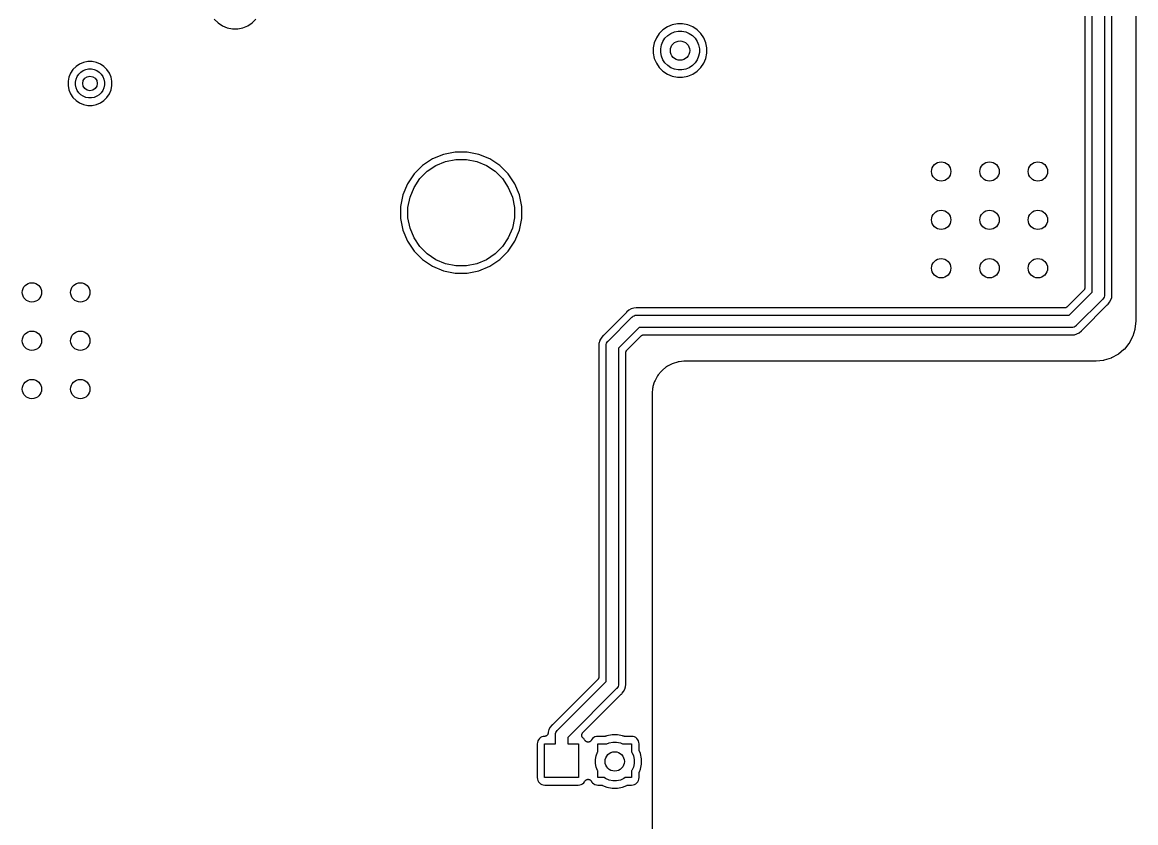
# Model space of a CAD drawing. Extents: x 0.48 to 2.43, y -7.79 to -4.85.
# Drawn here: x 1.528 to 2.434, y -6.707 to -6.056 of the extents above; entities that cross this region are included whole.
import ezdxf

# ---------------------------------------------------------------- set-up
doc = ezdxf.new("R2010")
doc.units = 0
doc.header["$MEASUREMENT"] = 0
doc.layers.add('BLACK', color=7, linetype='CONTINUOUS')

msp = doc.modelspace()

# ---------------------------------------------------------------- linework, layer by layer
at = {"layer": 'BLACK', "linetype": 'CONTINUOUS'}
for p, q in [((2.43396, -5.47261), (2.43396, -6.21998)), ((2.39854, -6.27549), (2.39854, -5.87657)), ((2.40854, -5.87657), (2.40854, -6.27731)), ((2.39254, -5.8856), (2.39254, -6.27176)), ((2.41454, -6.27687), (2.41454, -5.8856)), ((1.68389, -6.05323), (1.68692, -6.05626)), ((1.71465, -6.05626), (1.71768, -6.05323)), ((1.68692, -6.05626), (1.69049, -6.05864)), ((1.69049, -6.05864), (1.69444, -6.06028)), ((1.69444, -6.06028), (1.69865, -6.06112)), ((1.69865, -6.06112), (1.70293, -6.06112)), ((1.70293, -6.06112), (1.70713, -6.06028)), ((1.70713, -6.06028), (1.71109, -6.05864)), ((1.71109, -6.05864), (1.71465, -6.05626)), ((2.04913, -6.06185), (2.0461, -6.06488)), ((2.05269, -6.05947), (2.04913, -6.06185)), ((2.05665, -6.05783), (2.05269, -6.05947)), ((2.05553, -6.06478), (2.0584, -6.0636)), ((2.06085, -6.05699), (2.05665, -6.05783)), ((2.0584, -6.0636), (2.06144, -6.06299)), ((2.06513, -6.05699), (2.06085, -6.05699)), ((2.06144, -6.06299), (2.06454, -6.06299)), ((2.06454, -6.06299), (2.06759, -6.0636)), ((2.06934, -6.05783), (2.06513, -6.05699)), ((2.06759, -6.0636), (2.07045, -6.06478)), ((2.07329, -6.05947), (2.06934, -6.05783)), ((2.07686, -6.06185), (2.07329, -6.05947)), ((2.07988, -6.06488), (2.07686, -6.06185)), ((2.04208, -6.0724), (2.04124, -6.0766)), ((2.04372, -6.06844), (2.04208, -6.0724)), ((2.0461, -6.06488), (2.04372, -6.06844)), ((2.04785, -6.07415), (2.04904, -6.07128)), ((2.04904, -6.07128), (2.05076, -6.0687)), ((2.05076, -6.0687), (2.05295, -6.06651)), ((2.05295, -6.06651), (2.05553, -6.06478)), ((2.07045, -6.06478), (2.07303, -6.06651)), ((2.07303, -6.06651), (2.07522, -6.0687)), ((2.07522, -6.0687), (2.07695, -6.07128)), ((2.07695, -6.07128), (2.07813, -6.07415)), ((2.08227, -6.06844), (2.07988, -6.06488)), ((2.0839, -6.0724), (2.08227, -6.06844)), ((2.08474, -6.0766), (2.0839, -6.0724)), ((2.04124, -6.0766), (2.04124, -6.08088)), ((2.04124, -6.08088), (2.04208, -6.08508)), ((2.04724, -6.07719), (2.04785, -6.07415)), ((2.04724, -6.08029), (2.04724, -6.07719)), ((2.04785, -6.08333), (2.04724, -6.08029)), ((2.07813, -6.07415), (2.07874, -6.07719)), ((2.07874, -6.08029), (2.07813, -6.08333)), ((2.07874, -6.07719), (2.07874, -6.08029)), ((2.0839, -6.08508), (2.08474, -6.08088)), ((2.08474, -6.08088), (2.08474, -6.0766)), ((1.57424, -6.08973), (1.57132, -6.09168)), ((1.57748, -6.08839), (1.57424, -6.08973)), ((1.58092, -6.0877), (1.57748, -6.08839)), ((1.58443, -6.0877), (1.58092, -6.0877)), ((1.58787, -6.08839), (1.58443, -6.0877)), ((1.59111, -6.08973), (1.58787, -6.08839)), ((1.59403, -6.09168), (1.59111, -6.08973)), ((2.04208, -6.08508), (2.04372, -6.08904)), ((2.04372, -6.08904), (2.0461, -6.0926)), ((2.04904, -6.0862), (2.04785, -6.08333)), ((2.05076, -6.08878), (2.04904, -6.0862)), ((2.05295, -6.09097), (2.05076, -6.08878)), ((2.05553, -6.0927), (2.05295, -6.09097)), ((2.07303, -6.09097), (2.07045, -6.0927)), ((2.07522, -6.08878), (2.07303, -6.09097)), ((2.07695, -6.0862), (2.07522, -6.08878)), ((2.07813, -6.08333), (2.07695, -6.0862)), ((2.07988, -6.0926), (2.08227, -6.08904)), ((2.08227, -6.08904), (2.0839, -6.08508)), ((1.56689, -6.09708), (1.56555, -6.10032)), ((1.56884, -6.09416), (1.56689, -6.09708)), ((1.57132, -6.09168), (1.56884, -6.09416)), ((1.57132, -6.10207), (1.57221, -6.09992)), ((1.57221, -6.09992), (1.5735, -6.09798)), ((1.5735, -6.09798), (1.57515, -6.09634)), ((1.57515, -6.09634), (1.57708, -6.09504)), ((1.57708, -6.09504), (1.57923, -6.09415)), ((1.57923, -6.09415), (1.58151, -6.0937)), ((1.58151, -6.0937), (1.58384, -6.0937)), ((1.58384, -6.0937), (1.58612, -6.09415)), ((1.58612, -6.09415), (1.58827, -6.09504)), ((1.58827, -6.09504), (1.59021, -6.09634)), ((1.59021, -6.09634), (1.59185, -6.09798)), ((1.59185, -6.09798), (1.59314, -6.09992)), ((1.59314, -6.09992), (1.59403, -6.10207)), ((1.59651, -6.09416), (1.59403, -6.09168)), ((1.59846, -6.09708), (1.59651, -6.09416)), ((1.5998, -6.10032), (1.59846, -6.09708)), ((2.0461, -6.0926), (2.04913, -6.09563)), ((2.04913, -6.09563), (2.05269, -6.09801)), ((2.05269, -6.09801), (2.05665, -6.09965)), ((2.0584, -6.09388), (2.05553, -6.0927)), ((2.05665, -6.09965), (2.06085, -6.10049)), ((2.06144, -6.09449), (2.0584, -6.09388)), ((2.06454, -6.09449), (2.06144, -6.09449)), ((2.06759, -6.09388), (2.06454, -6.09449)), ((2.06513, -6.10049), (2.06934, -6.09965)), ((2.07045, -6.0927), (2.06759, -6.09388)), ((2.06934, -6.09965), (2.07329, -6.09801)), ((2.07329, -6.09801), (2.07686, -6.09563)), ((2.07686, -6.09563), (2.07988, -6.0926)), ((1.56555, -6.10032), (1.56487, -6.10376)), ((1.56487, -6.10376), (1.56487, -6.10727)), ((1.56487, -6.10727), (1.56555, -6.11071)), ((1.57087, -6.10435), (1.57132, -6.10207)), ((1.57087, -6.10668), (1.57087, -6.10435)), ((1.57132, -6.10896), (1.57087, -6.10668)), ((1.57221, -6.11111), (1.57132, -6.10896)), ((1.59403, -6.10896), (1.59314, -6.11111)), ((1.59403, -6.10207), (1.59449, -6.10435)), ((1.59449, -6.10668), (1.59403, -6.10896)), ((1.59449, -6.10435), (1.59449, -6.10668)), ((1.60049, -6.10376), (1.5998, -6.10032)), ((1.5998, -6.11071), (1.60049, -6.10727)), ((1.60049, -6.10727), (1.60049, -6.10376)), ((2.06085, -6.10049), (2.06513, -6.10049)), ((1.56555, -6.11071), (1.56689, -6.11395)), ((1.56689, -6.11395), (1.56884, -6.11687)), ((1.56884, -6.11687), (1.57132, -6.11935)), ((1.5735, -6.11304), (1.57221, -6.11111)), ((1.57515, -6.11469), (1.5735, -6.11304)), ((1.57708, -6.11598), (1.57515, -6.11469)), ((1.57923, -6.11687), (1.57708, -6.11598)), ((1.58151, -6.11732), (1.57923, -6.11687)), ((1.58384, -6.11732), (1.58151, -6.11732)), ((1.58612, -6.11687), (1.58384, -6.11732)), ((1.58827, -6.11598), (1.58612, -6.11687)), ((1.59021, -6.11469), (1.58827, -6.11598)), ((1.59185, -6.11304), (1.59021, -6.11469)), ((1.59314, -6.11111), (1.59185, -6.11304)), ((1.59403, -6.11935), (1.59651, -6.11687)), ((1.59651, -6.11687), (1.59846, -6.11395)), ((1.59846, -6.11395), (1.5998, -6.11071)), ((1.57132, -6.11935), (1.57424, -6.1213)), ((1.57424, -6.1213), (1.57748, -6.12264)), ((1.57748, -6.12264), (1.58092, -6.12332)), ((1.58092, -6.12332), (1.58443, -6.12332)), ((1.58443, -6.12332), (1.58787, -6.12264)), ((1.58787, -6.12264), (1.59111, -6.1213)), ((1.59111, -6.1213), (1.59403, -6.11935)), ((1.87046, -6.16322), (1.86149, -6.16693)), ((1.87999, -6.16132), (1.87046, -6.16322)), ((1.8897, -6.16132), (1.87999, -6.16132)), ((1.89922, -6.16322), (1.8897, -6.16132)), ((1.9082, -6.16693), (1.89922, -6.16322)), ((1.85341, -6.17233), (1.84654, -6.1792)), ((1.86149, -6.16693), (1.85341, -6.17233)), ((1.85724, -6.17699), (1.86433, -6.17225)), ((1.86433, -6.17225), (1.87221, -6.16899)), ((1.87221, -6.16899), (1.88058, -6.16732)), ((1.88058, -6.16732), (1.88911, -6.16732)), ((1.88911, -6.16732), (1.89747, -6.16899)), ((1.89747, -6.16899), (1.90536, -6.17225)), ((1.90536, -6.17225), (1.91245, -6.17699)), ((1.91627, -6.17233), (1.9082, -6.16693)), ((1.92314, -6.1792), (1.91627, -6.17233)), ((1.84654, -6.1792), (1.84115, -6.18727)), ((1.8512, -6.18302), (1.85724, -6.17699)), ((1.91245, -6.17699), (1.91848, -6.18302)), ((1.92854, -6.18727), (1.92314, -6.1792)), ((1.84115, -6.18727), (1.83743, -6.19625)), ((1.8432, -6.198), (1.84646, -6.19012)), ((1.84646, -6.19012), (1.8512, -6.18302)), ((1.91848, -6.18302), (1.92322, -6.19012)), ((1.92322, -6.19012), (1.92649, -6.198)), ((1.93225, -6.19625), (1.92854, -6.18727)), ((1.83743, -6.19625), (1.83554, -6.20577)), ((1.84154, -6.20636), (1.8432, -6.198)), ((1.92649, -6.198), (1.92815, -6.20636)), ((1.93415, -6.20577), (1.93225, -6.19625)), ((1.83554, -6.20577), (1.83554, -6.21549)), ((1.84154, -6.2149), (1.84154, -6.20636)), ((1.92815, -6.20636), (1.92815, -6.2149)), ((1.93415, -6.21549), (1.93415, -6.20577)), ((1.83554, -6.21549), (1.83743, -6.22501)), ((1.8432, -6.22326), (1.84154, -6.2149)), ((1.92815, -6.2149), (1.92649, -6.22326)), ((1.93225, -6.22501), (1.93415, -6.21549)), ((1.83743, -6.22501), (1.84115, -6.23399)), ((1.84646, -6.23114), (1.8432, -6.22326)), ((1.92649, -6.22326), (1.92322, -6.23114)), ((1.92854, -6.23399), (1.93225, -6.22501)), ((2.43396, -6.21998), (2.43396, -6.29872)), ((1.84115, -6.23399), (1.84654, -6.24206)), ((1.8512, -6.23824), (1.84646, -6.23114)), ((1.92322, -6.23114), (1.91848, -6.23824)), ((1.92314, -6.24206), (1.92854, -6.23399)), ((1.84654, -6.24206), (1.85341, -6.24893)), ((1.85724, -6.24427), (1.8512, -6.23824)), ((1.86433, -6.24901), (1.85724, -6.24427)), ((1.91245, -6.24427), (1.90536, -6.24901)), ((1.91848, -6.23824), (1.91245, -6.24427)), ((1.91627, -6.24893), (1.92314, -6.24206)), ((1.85341, -6.24893), (1.86149, -6.25433)), ((1.87221, -6.25227), (1.86433, -6.24901)), ((1.88058, -6.25394), (1.87221, -6.25227)), ((1.88911, -6.25394), (1.88058, -6.25394)), ((1.89747, -6.25227), (1.88911, -6.25394)), ((1.90536, -6.24901), (1.89747, -6.25227)), ((1.9082, -6.25433), (1.91627, -6.24893)), ((1.86149, -6.25433), (1.87046, -6.25804)), ((1.87046, -6.25804), (1.87999, -6.25994)), ((1.87999, -6.25994), (1.8897, -6.25994)), ((1.8897, -6.25994), (1.89922, -6.25804)), ((1.89922, -6.25804), (1.9082, -6.25433)), ((2.39251, -6.27208), (2.39248, -6.27235)), ((2.39254, -6.2718), (2.39251, -6.27208)), ((2.39254, -6.27176), (2.39254, -6.27177)), ((2.39254, -6.27177), (2.39254, -6.27177)), ((2.39254, -6.27177), (2.39254, -6.27177)), ((2.39254, -6.27177), (2.39254, -6.2718)), ((2.39166, -6.27388), (2.37821, -6.28733)), ((2.37982, -6.29421), (2.39854, -6.27549)), ((2.40691, -6.28127), (2.3856, -6.30257)), ((2.39184, -6.27367), (2.39166, -6.27388)), ((2.39202, -6.27345), (2.39184, -6.27367)), ((2.39203, -6.27344), (2.39202, -6.27345)), ((2.39204, -6.27343), (2.39203, -6.27344)), ((2.39217, -6.27318), (2.39204, -6.27343)), ((2.3923, -6.27294), (2.39217, -6.27318)), ((2.39231, -6.27293), (2.3923, -6.27294)), ((2.39239, -6.27265), (2.39231, -6.27291)), ((2.39231, -6.27291), (2.39231, -6.27293)), ((2.39248, -6.27238), (2.39239, -6.27265)), ((2.39248, -6.27235), (2.39248, -6.27237)), ((2.39248, -6.27237), (2.39248, -6.27238)), ((2.4071, -6.28111), (2.40691, -6.28127)), ((2.40772, -6.28035), (2.4071, -6.28111)), ((2.40819, -6.27948), (2.40772, -6.28035)), ((2.40847, -6.27854), (2.40819, -6.27948)), ((2.40854, -6.2778), (2.40847, -6.27854)), ((2.40854, -6.27731), (2.40857, -6.27756)), ((2.40857, -6.27756), (2.40854, -6.2778)), ((2.40854, -6.2778), (2.40854, -6.2778)), ((2.41376, -6.28179), (2.41438, -6.27972)), ((2.41438, -6.27972), (2.41456, -6.27795)), ((2.41456, -6.277), (2.41454, -6.27687)), ((2.41455, -6.27712), (2.41456, -6.277)), ((2.41456, -6.27717), (2.41455, -6.27712)), ((2.4146, -6.27756), (2.41456, -6.27717)), ((2.41456, -6.27795), (2.4146, -6.27756)), ((2.41456, -6.27795), (2.41456, -6.27795)), ((2.02142, -6.29002), (2.01974, -6.2914)), ((2.02333, -6.289), (2.02142, -6.29002)), ((2.0254, -6.28837), (2.02333, -6.289)), ((2.02716, -6.2882), (2.0254, -6.28837)), ((2.02717, -6.2882), (2.02716, -6.2882)), ((2.02756, -6.28816), (2.02717, -6.2882)), ((2.02795, -6.2882), (2.02756, -6.28816)), ((2.02808, -6.2882), (2.02795, -6.2882)), ((2.0282, -6.28821), (2.02808, -6.2882)), ((2.02825, -6.28821), (2.0282, -6.28821)), ((2.37609, -6.28821), (2.02825, -6.28821)), ((2.37637, -6.28819), (2.37609, -6.28821)), ((2.37664, -6.28816), (2.37637, -6.28819)), ((2.37666, -6.28816), (2.37664, -6.28816)), ((2.37667, -6.28816), (2.37666, -6.28816)), ((2.37694, -6.28808), (2.37667, -6.28816)), ((2.3772, -6.288), (2.37694, -6.28808)), ((2.37722, -6.28799), (2.3772, -6.288)), ((2.37723, -6.28799), (2.37722, -6.28799)), ((2.37748, -6.28786), (2.37723, -6.28799)), ((2.37772, -6.28773), (2.37748, -6.28786)), ((2.37774, -6.28772), (2.37772, -6.28773)), ((2.37775, -6.28771), (2.37774, -6.28772)), ((2.37796, -6.28754), (2.37775, -6.28771)), ((2.37818, -6.28736), (2.37796, -6.28754)), ((2.3782, -6.28734), (2.37818, -6.28736)), ((2.37821, -6.28733), (2.3782, -6.28734)), ((2.3782, -6.28734), (2.3782, -6.28734)), ((2.3782, -6.28734), (2.3782, -6.28734)), ((2.39015, -6.3065), (2.41084, -6.28582)), ((2.41084, -6.28582), (2.41087, -6.28579)), ((2.41087, -6.28579), (2.41096, -6.28571)), ((2.41096, -6.28571), (2.41105, -6.28563)), ((2.41105, -6.28563), (2.41136, -6.28537)), ((2.41136, -6.28537), (2.41161, -6.28507)), ((2.41161, -6.28507), (2.41273, -6.2837)), ((2.41161, -6.28507), (2.41161, -6.28507)), ((2.41273, -6.2837), (2.41376, -6.28179)), ((2.01929, -6.29192), (2.00058, -6.31063)), ((2.00451, -6.31519), (2.02385, -6.29585)), ((2.01938, -6.29182), (2.01929, -6.29192)), ((2.01947, -6.29173), (2.01938, -6.29182)), ((2.01949, -6.2917), (2.01947, -6.29173)), ((2.01974, -6.2914), (2.01949, -6.2917)), ((2.02385, -6.29585), (2.02401, -6.29566)), ((2.02401, -6.29566), (2.02477, -6.29504)), ((2.02477, -6.29504), (2.02564, -6.29457)), ((2.02564, -6.29457), (2.02658, -6.29428)), ((2.02658, -6.29428), (2.02731, -6.29421)), ((2.02731, -6.29421), (2.02756, -6.29419)), ((2.02756, -6.29419), (2.0278, -6.29421)), ((2.0278, -6.29421), (2.37982, -6.29421)), ((2.43395, -6.29902), (2.43334, -6.3052)), ((2.43396, -6.29877), (2.43395, -6.29889)), ((2.43395, -6.29889), (2.43395, -6.29902)), ((2.43396, -6.29872), (2.43396, -6.29877)), ((2.02963, -6.30421), (2.01287, -6.32097)), ((2.38164, -6.30421), (2.02963, -6.30421)), ((2.38189, -6.30424), (2.38164, -6.30421)), ((2.38214, -6.30421), (2.38189, -6.30424)), ((2.38287, -6.30414), (2.38214, -6.30421)), ((2.38381, -6.30385), (2.38287, -6.30414)), ((2.38468, -6.30339), (2.38381, -6.30385)), ((2.38544, -6.30277), (2.38468, -6.30339)), ((2.3856, -6.30257), (2.38544, -6.30277)), ((2.38612, -6.30942), (2.38803, -6.3084)), ((2.38803, -6.3084), (2.38971, -6.30703)), ((2.38971, -6.30703), (2.38996, -6.30672)), ((2.38996, -6.30672), (2.38998, -6.30669)), ((2.38998, -6.30669), (2.39007, -6.3066)), ((2.39007, -6.3066), (2.39015, -6.3065)), ((2.43323, -6.30578), (2.43157, -6.31126)), ((2.43328, -6.30551), (2.43323, -6.30578)), ((2.43334, -6.30525), (2.43328, -6.30551)), ((2.43334, -6.3052), (2.43334, -6.3052)), ((2.43334, -6.3052), (2.43334, -6.3052)), ((2.43334, -6.3052), (2.43334, -6.30525)), ((1.99703, -6.31674), (1.99686, -6.3185)), ((1.99708, -6.31658), (1.99703, -6.31674)), ((1.99739, -6.31556), (1.99708, -6.31658)), ((1.99708, -6.31658), (1.99708, -6.31658)), ((1.99766, -6.31467), (1.99739, -6.31556)), ((1.99771, -6.31458), (1.99766, -6.31467)), ((1.99868, -6.31276), (1.99771, -6.31458)), ((2.00006, -6.31108), (1.99868, -6.31276)), ((2.00036, -6.31083), (2.00006, -6.31108)), ((2.00045, -6.31074), (2.00036, -6.31083)), ((2.00055, -6.31066), (2.00045, -6.31074)), ((2.00058, -6.31063), (2.00055, -6.31066)), ((2.00295, -6.31792), (2.00323, -6.31698)), ((2.00323, -6.31698), (2.00326, -6.31692)), ((2.00326, -6.31692), (2.0037, -6.31611)), ((2.0037, -6.31611), (2.00432, -6.31534)), ((2.00432, -6.31534), (2.00451, -6.31519)), ((2.01975, -6.32258), (2.03124, -6.31109)), ((2.03124, -6.31108), (2.03127, -6.31106)), ((2.03124, -6.31109), (2.03124, -6.31108)), ((2.03124, -6.31108), (2.03124, -6.31108)), ((2.03124, -6.31108), (2.03124, -6.31108)), ((2.03127, -6.31106), (2.03148, -6.31089)), ((2.03148, -6.31089), (2.0317, -6.31071)), ((2.0317, -6.31071), (2.03171, -6.31071)), ((2.03171, -6.31071), (2.03172, -6.3107)), ((2.03172, -6.3107), (2.03197, -6.31057)), ((2.03197, -6.31057), (2.03221, -6.31044)), ((2.03221, -6.31044), (2.03223, -6.31043)), ((2.03223, -6.31043), (2.03224, -6.31043)), ((2.03224, -6.31043), (2.03251, -6.31035)), ((2.03251, -6.31035), (2.03278, -6.31027)), ((2.03278, -6.31027), (2.03279, -6.31027)), ((2.03279, -6.31027), (2.03281, -6.31026)), ((2.03281, -6.31026), (2.03308, -6.31024)), ((2.03308, -6.31024), (2.03336, -6.31021)), ((2.03336, -6.31021), (2.3812, -6.31021)), ((2.3812, -6.31021), (2.38124, -6.31021)), ((2.38124, -6.31021), (2.38137, -6.31023)), ((2.38137, -6.31023), (2.3815, -6.31023)), ((2.3815, -6.31023), (2.38189, -6.31027)), ((2.38189, -6.31027), (2.38228, -6.31023)), ((2.38228, -6.31023), (2.38229, -6.31023)), ((2.38229, -6.31023), (2.38405, -6.31005)), ((2.38405, -6.31005), (2.38612, -6.30942)), ((2.42834, -6.31734), (2.42472, -6.32178)), ((2.42849, -6.31712), (2.42834, -6.31734)), ((2.42864, -6.31689), (2.42849, -6.31712)), ((2.42866, -6.31686), (2.42864, -6.31689)), ((2.43135, -6.3118), (2.42866, -6.31686)), ((2.43145, -6.31155), (2.43135, -6.3118)), ((2.43156, -6.3113), (2.43145, -6.31155)), ((2.43157, -6.31126), (2.43156, -6.3113)), ((1.99686, -6.3185), (1.99682, -6.3189)), ((1.99682, -6.3189), (1.99686, -6.31929)), ((1.99686, -6.3185), (1.99686, -6.3185)), ((1.99686, -6.31929), (1.99686, -6.31933)), ((1.99686, -6.31933), (1.99686, -6.31946)), ((1.99686, -6.31946), (1.99687, -6.31958)), ((1.99687, -6.31958), (1.99687, -6.58869)), ((2.00285, -6.3189), (2.00295, -6.31792)), ((2.00287, -6.31914), (2.00285, -6.3189)), ((2.00287, -6.59242), (2.00287, -6.31914)), ((2.01287, -6.32097), (2.01287, -6.59424)), ((2.01887, -6.32465), (2.01891, -6.32438)), ((2.01887, -6.32469), (2.01887, -6.32465)), ((2.01887, -6.3247), (2.01887, -6.32469)), ((2.01887, -6.32469), (2.01887, -6.32469)), ((2.01887, -6.32469), (2.01887, -6.32469)), ((2.01887, -6.5938), (2.01887, -6.3247)), ((2.01891, -6.32438), (2.01893, -6.3241)), ((2.01893, -6.3241), (2.01894, -6.32409)), ((2.01894, -6.32407), (2.01902, -6.32381)), ((2.01894, -6.32409), (2.01894, -6.32407)), ((2.01902, -6.32381), (2.0191, -6.32354)), ((2.0191, -6.32354), (2.01911, -6.32353)), ((2.01911, -6.32353), (2.01912, -6.32351)), ((2.01912, -6.32351), (2.01925, -6.32327)), ((2.01925, -6.32327), (2.01938, -6.32303)), ((2.01938, -6.32303), (2.01939, -6.32302)), ((2.01939, -6.32302), (2.0194, -6.323)), ((2.0194, -6.323), (2.01958, -6.32279)), ((2.01958, -6.32279), (2.01975, -6.32258)), ((2.41941, -6.32617), (2.41437, -6.3289)), ((2.41963, -6.32602), (2.41941, -6.32617)), ((2.41986, -6.32587), (2.41963, -6.32602)), ((2.41989, -6.32585), (2.41986, -6.32587)), ((2.4243, -6.3222), (2.41989, -6.32585)), ((2.4245, -6.322), (2.4243, -6.3222)), ((2.42469, -6.32181), (2.4245, -6.322)), ((2.42472, -6.32178), (2.42469, -6.32181)), ((2.05273, -6.33573), (2.0521, -6.33616)), ((2.05595, -6.33399), (2.05273, -6.33573)), ((2.05664, -6.33372), (2.05595, -6.33399)), ((2.05668, -6.3337), (2.05664, -6.33372)), ((2.05664, -6.33372), (2.05664, -6.33372)), ((2.05738, -6.33341), (2.05668, -6.3337)), ((2.06087, -6.33232), (2.05738, -6.33341)), ((2.0616, -6.33218), (2.06087, -6.33232)), ((2.06164, -6.33218), (2.0616, -6.33218)), ((2.0616, -6.33218), (2.0616, -6.33218)), ((2.06239, -6.33202), (2.06164, -6.33218)), ((2.06605, -6.33164), (2.06239, -6.33202)), ((2.06615, -6.33163), (2.06605, -6.33164)), ((2.06626, -6.33163), (2.06615, -6.33163)), ((2.0663, -6.33163), (2.06626, -6.33163)), ((2.06659, -6.3316), (2.0663, -6.33163)), ((2.40132, -6.3316), (2.06659, -6.3316)), ((2.40145, -6.33159), (2.40132, -6.3316)), ((2.40159, -6.33159), (2.40145, -6.33159)), ((2.40163, -6.33158), (2.40159, -6.33159)), ((2.40779, -6.33093), (2.40163, -6.33158)), ((2.40805, -6.33088), (2.40779, -6.33093)), ((2.40832, -6.33083), (2.40805, -6.33088)), ((2.40836, -6.33082), (2.40832, -6.33083)), ((2.41383, -6.32912), (2.40836, -6.33082)), ((2.41408, -6.32902), (2.41383, -6.32912)), ((2.41433, -6.32892), (2.41408, -6.32902)), ((2.41437, -6.3289), (2.41433, -6.32892)), ((2.04435, -6.34413), (2.04263, -6.34736)), ((2.04477, -6.34351), (2.04435, -6.34413)), ((2.04479, -6.34348), (2.04477, -6.34351)), ((2.04477, -6.34351), (2.04477, -6.34351)), ((2.04521, -6.34285), (2.04479, -6.34348)), ((2.04753, -6.34001), (2.04521, -6.34285)), ((2.04806, -6.33949), (2.04753, -6.34001)), ((2.04809, -6.33946), (2.04806, -6.33949)), ((2.04862, -6.33892), (2.04809, -6.33946)), ((2.05144, -6.33659), (2.04862, -6.33892)), ((2.05207, -6.33618), (2.05144, -6.33659)), ((2.0521, -6.33616), (2.05207, -6.33618)), ((2.05207, -6.33618), (2.05207, -6.33618)), ((2.04066, -6.3538), (2.0403, -6.35755)), ((2.04082, -6.35307), (2.04066, -6.3538)), ((2.04083, -6.35303), (2.04082, -6.35307)), ((2.04082, -6.35307), (2.04082, -6.35307)), ((2.04098, -6.35229), (2.04083, -6.35303)), ((2.04203, -6.34878), (2.04098, -6.35229)), ((2.04233, -6.3481), (2.04203, -6.34878)), ((2.04234, -6.34806), (2.04233, -6.3481)), ((2.04233, -6.3481), (2.04233, -6.3481)), ((2.04263, -6.34736), (2.04234, -6.34806)), ((2.0403, -6.35756), (2.04026, -6.35792)), ((2.04026, -6.35792), (2.04026, -6.98853)), ((2.0403, -6.35755), (2.0403, -6.35756)), ((2.0403, -6.35756), (2.0403, -6.35756)), ((1.99681, -6.58931), (1.99672, -6.58958)), ((1.99684, -6.58901), (1.99681, -6.58928)), ((1.99681, -6.58928), (1.99681, -6.5893)), ((1.99681, -6.5893), (1.99681, -6.58931)), ((1.99687, -6.58873), (1.99684, -6.58901)), ((1.99687, -6.58869), (1.99687, -6.5887)), ((1.99687, -6.5887), (1.99687, -6.5887)), ((1.99687, -6.5887), (1.99687, -6.5887)), ((1.99687, -6.5887), (1.99687, -6.58873)), ((1.996, -6.59081), (1.95924, -6.62756)), ((1.96317, -6.63212), (2.00287, -6.59242)), ((2.01124, -6.5982), (1.97154, -6.6379)), ((1.99617, -6.5906), (1.996, -6.59081)), ((1.99635, -6.59038), (1.99617, -6.5906)), ((1.99636, -6.59037), (1.99635, -6.59038)), ((1.99637, -6.59036), (1.99636, -6.59037)), ((1.9965, -6.59011), (1.99637, -6.59036)), ((1.99663, -6.58987), (1.9965, -6.59011)), ((1.99664, -6.58986), (1.99663, -6.58987)), ((1.99672, -6.58958), (1.99664, -6.58984)), ((1.99664, -6.58984), (1.99664, -6.58986)), ((2.01143, -6.59804), (2.01124, -6.5982)), ((2.01205, -6.59728), (2.01143, -6.59804)), ((2.01252, -6.59641), (2.01205, -6.59728)), ((2.0128, -6.59547), (2.01252, -6.59641)), ((2.01287, -6.59473), (2.0128, -6.59547)), ((2.01287, -6.59424), (2.0129, -6.59449)), ((2.0129, -6.59449), (2.01287, -6.59473)), ((2.01287, -6.59473), (2.01287, -6.59473)), ((2.01809, -6.59872), (2.01871, -6.59664)), ((2.01871, -6.59664), (2.01889, -6.59488)), ((2.01889, -6.59393), (2.01887, -6.5938)), ((2.01888, -6.59405), (2.01889, -6.59393)), ((2.01889, -6.5941), (2.01888, -6.59405)), ((2.01893, -6.59449), (2.01889, -6.5941)), ((2.01889, -6.59488), (2.01893, -6.59449)), ((2.01889, -6.59488), (2.01889, -6.59488)), ((1.98389, -6.63402), (2.01517, -6.60275)), ((2.01517, -6.60275), (2.0152, -6.60272)), ((2.0152, -6.60272), (2.0153, -6.60264)), ((2.0153, -6.60264), (2.01538, -6.60255)), ((2.01538, -6.60255), (2.01569, -6.6023)), ((2.01569, -6.6023), (2.01594, -6.602)), ((2.01594, -6.602), (2.01706, -6.60063)), ((2.01594, -6.602), (2.01594, -6.602)), ((2.01706, -6.60063), (2.01809, -6.59872)), ((1.95556, -6.63469), (1.95551, -6.63496)), ((1.95562, -6.63441), (1.95556, -6.63469)), ((1.95563, -6.63437), (1.95562, -6.63439)), ((1.95562, -6.63439), (1.95562, -6.63439)), ((1.95562, -6.63439), (1.95562, -6.63439)), ((1.95562, -6.63439), (1.95562, -6.63441)), ((1.95569, -6.63367), (1.95563, -6.63437)), ((1.95632, -6.6316), (1.95569, -6.63367)), ((1.95734, -6.62969), (1.95632, -6.6316)), ((1.95872, -6.62801), (1.95734, -6.62969)), ((1.95903, -6.62776), (1.95872, -6.62801)), ((1.95911, -6.62767), (1.95903, -6.62776)), ((1.95921, -6.62759), (1.95911, -6.62767)), ((1.95924, -6.62756), (1.95921, -6.62759)), ((1.96151, -6.63583), (1.96161, -6.63485)), ((1.96161, -6.63485), (1.96189, -6.6339)), ((1.96189, -6.6339), (1.96194, -6.63382)), ((1.96194, -6.63382), (1.96236, -6.63304)), ((1.96236, -6.63304), (1.96298, -6.63227)), ((1.96298, -6.63227), (1.96317, -6.63212)), ((1.98325, -6.63499), (1.98332, -6.63485)), ((1.98332, -6.63485), (1.98338, -6.63471)), ((1.98338, -6.63471), (1.98346, -6.6346)), ((1.98346, -6.6346), (1.98352, -6.63448)), ((1.98352, -6.63448), (1.98362, -6.63436)), ((1.98362, -6.63436), (1.98371, -6.63423)), ((1.98371, -6.63423), (1.98381, -6.63413)), ((1.98381, -6.63413), (1.98389, -6.63402)), ((1.94684, -6.64193), (1.94671, -6.64326)), ((1.94671, -6.64326), (1.94671, -6.67052)), ((1.94719, -6.6408), (1.94684, -6.64193)), ((1.94774, -6.63976), (1.94719, -6.6408)), ((1.94849, -6.63885), (1.94774, -6.63976)), ((1.94941, -6.6381), (1.94849, -6.63885)), ((1.95045, -6.63754), (1.94941, -6.6381)), ((1.95158, -6.6372), (1.95045, -6.63754)), ((1.95293, -6.63706), (1.95158, -6.6372)), ((1.95276, -6.67067), (1.95276, -6.64311)), ((1.95276, -6.64311), (1.96154, -6.64311)), ((1.95321, -6.63701), (1.95293, -6.63706)), ((1.95349, -6.63696), (1.95321, -6.63701)), ((1.9535, -6.63695), (1.95349, -6.63696)), ((1.95351, -6.63695), (1.9535, -6.63695)), ((1.95377, -6.63684), (1.95351, -6.63695)), ((1.95403, -6.63674), (1.95377, -6.63684)), ((1.95404, -6.63673), (1.95403, -6.63674)), ((1.95405, -6.63673), (1.95404, -6.63673)), ((1.95429, -6.63657), (1.95405, -6.63673)), ((1.95452, -6.63642), (1.95429, -6.63657)), ((1.95453, -6.63641), (1.95452, -6.63642)), ((1.95454, -6.6364), (1.95453, -6.63641)), ((1.95474, -6.6362), (1.95454, -6.6364)), ((1.95494, -6.63601), (1.95474, -6.6362)), ((1.95495, -6.63599), (1.95494, -6.636)), ((1.95494, -6.636), (1.95494, -6.63601)), ((1.95511, -6.63576), (1.95495, -6.63599)), ((1.95527, -6.63552), (1.95511, -6.63576)), ((1.95528, -6.6355), (1.95527, -6.63551)), ((1.95527, -6.63551), (1.95527, -6.63552)), ((1.95539, -6.63524), (1.95528, -6.6355)), ((1.9555, -6.63499), (1.95539, -6.63524)), ((1.95551, -6.63496), (1.9555, -6.63498)), ((1.9555, -6.63498), (1.9555, -6.63499)), ((1.96154, -6.63607), (1.96151, -6.63583)), ((1.96154, -6.64311), (1.96154, -6.63607)), ((1.97154, -6.6379), (1.97154, -6.64311)), ((1.97154, -6.64311), (1.98031, -6.64311)), ((1.98031, -6.64311), (1.98031, -6.67067)), ((1.98302, -6.63614), (1.98303, -6.63598)), ((1.98303, -6.63627), (1.98302, -6.63614)), ((1.98303, -6.63582), (1.98306, -6.63569)), ((1.98303, -6.63598), (1.98303, -6.63582)), ((1.98303, -6.63641), (1.98303, -6.63627)), ((1.98306, -6.63656), (1.98303, -6.63641)), ((1.98306, -6.63569), (1.98307, -6.63555)), ((1.98307, -6.63672), (1.98306, -6.63656)), ((1.98307, -6.63555), (1.98312, -6.6354)), ((1.98311, -6.63685), (1.98307, -6.63672)), ((1.98313, -6.63698), (1.98311, -6.63685)), ((1.98312, -6.6354), (1.98315, -6.63525)), ((1.98319, -6.63713), (1.98313, -6.63698)), ((1.98315, -6.63525), (1.98321, -6.63512)), ((1.98324, -6.63728), (1.98319, -6.63713)), ((1.98321, -6.63512), (1.98325, -6.63499)), ((1.9833, -6.6374), (1.98324, -6.63728)), ((1.98335, -6.63753), (1.9833, -6.6374)), ((1.98344, -6.63766), (1.98335, -6.63753)), ((1.98351, -6.6378), (1.98344, -6.63766)), ((1.9836, -6.6379), (1.98351, -6.6378)), ((1.98367, -6.63802), (1.9836, -6.6379)), ((1.98378, -6.63813), (1.98367, -6.63802)), ((1.98388, -6.63825), (1.98378, -6.63813)), ((1.98398, -6.63834), (1.98388, -6.63825)), ((1.98408, -6.63844), (1.98398, -6.63834)), ((1.98411, -6.63846), (1.98408, -6.63844)), ((1.98458, -6.63885), (1.98411, -6.63846)), ((1.98533, -6.63976), (1.98458, -6.63885)), ((1.98554, -6.64016), (1.98533, -6.63976)), ((1.9857, -6.6404), (1.98554, -6.64016)), ((1.98586, -6.64064), (1.9857, -6.6404)), ((1.98586, -6.64065), (1.98586, -6.64064)), ((1.98587, -6.64065), (1.98586, -6.64065)), ((1.98607, -6.64085), (1.98587, -6.64065)), ((1.98627, -6.64106), (1.98607, -6.64085)), ((1.98628, -6.64106), (1.98627, -6.64106)), ((1.98652, -6.64122), (1.98628, -6.64106)), ((1.98628, -6.64106), (1.98628, -6.64106)), ((1.98676, -6.64139), (1.98652, -6.64122)), ((1.98677, -6.64139), (1.98676, -6.64139)), ((1.98676, -6.64139), (1.98676, -6.64139)), ((1.98703, -6.6415), (1.98677, -6.64139)), ((1.9873, -6.64161), (1.98703, -6.6415)), ((1.98731, -6.64162), (1.9873, -6.64161)), ((1.9873, -6.64161), (1.9873, -6.64161)), ((1.98759, -6.64167), (1.98731, -6.64162)), ((1.98787, -6.64173), (1.98759, -6.64167)), ((1.98788, -6.64173), (1.98787, -6.64173)), ((1.98817, -6.64173), (1.98788, -6.64173)), ((1.98788, -6.64173), (1.98788, -6.64173)), ((1.98845, -6.64174), (1.98817, -6.64173)), ((1.98846, -6.64174), (1.98845, -6.64174)), ((1.98847, -6.64174), (1.98846, -6.64174)), ((1.98875, -6.64168), (1.98847, -6.64174)), ((1.98903, -6.64163), (1.98875, -6.64168)), ((1.98904, -6.64163), (1.98903, -6.64163)), ((1.98931, -6.64152), (1.98904, -6.64163)), ((1.98904, -6.64163), (1.98904, -6.64163)), ((1.98957, -6.64141), (1.98931, -6.64152)), ((1.98958, -6.64141), (1.98957, -6.64141)), ((1.98982, -6.64125), (1.98958, -6.6414)), ((1.98958, -6.6414), (1.98958, -6.64141)), ((1.99006, -6.64109), (1.98982, -6.64125)), ((1.99007, -6.64109), (1.99006, -6.64109)), ((1.99027, -6.64089), (1.99007, -6.64108)), ((1.99007, -6.64108), (1.99007, -6.64109)), ((1.99048, -6.64068), (1.99027, -6.64089)), ((1.99049, -6.64068), (1.99048, -6.64068)), ((1.99065, -6.64044), (1.99049, -6.64067)), ((1.99049, -6.64067), (1.99049, -6.64068)), ((1.99081, -6.6402), (1.99065, -6.64044)), ((1.99082, -6.64019), (1.99081, -6.6402)), ((1.99083, -6.64016), (1.99082, -6.64019)), ((1.99082, -6.64019), (1.99082, -6.64019)), ((1.99082, -6.64019), (1.99082, -6.64019)), ((1.99105, -6.63976), (1.99083, -6.64016)), ((1.9918, -6.63885), (1.99105, -6.63976)), ((1.99271, -6.6381), (1.9918, -6.63885)), ((1.99376, -6.63754), (1.99271, -6.6381)), ((1.99489, -6.6372), (1.99376, -6.63754)), ((1.99621, -6.63707), (1.99489, -6.6372)), ((1.99606, -6.64976), (1.99606, -6.64311)), ((1.99606, -6.64311), (2.00338, -6.64311)), ((2.0017, -6.63707), (1.99621, -6.63707)), ((2.00197, -6.63704), (2.0017, -6.63707)), ((2.00224, -6.63702), (2.00197, -6.63704)), ((2.00226, -6.63701), (2.00224, -6.63702)), ((2.00228, -6.63701), (2.00226, -6.63701)), ((2.00254, -6.63693), (2.00228, -6.63701)), ((2.00281, -6.63685), (2.00254, -6.63693)), ((2.00284, -6.63684), (2.00281, -6.63685)), ((2.00285, -6.63684), (2.00284, -6.63684)), ((2.00284, -6.63684), (2.00284, -6.63684)), ((2.00284, -6.63684), (2.00284, -6.63684)), ((2.0035, -6.63657), (2.00285, -6.63684)), ((2.00338, -6.64311), (2.00525, -6.64234)), ((2.0077, -6.63573), (2.0035, -6.63657)), ((2.00525, -6.64234), (2.00829, -6.64173)), ((2.01198, -6.63573), (2.0077, -6.63573)), ((2.00829, -6.64173), (2.01139, -6.64173)), ((2.01139, -6.64173), (2.01444, -6.64234)), ((2.01619, -6.63657), (2.01198, -6.63573)), ((2.01444, -6.64234), (2.0163, -6.64311)), ((2.01684, -6.63684), (2.01619, -6.63657)), ((2.0163, -6.64311), (2.02362, -6.64311)), ((2.0171, -6.63692), (2.01684, -6.63684)), ((2.01736, -6.637), (2.0171, -6.63692)), ((2.01738, -6.637), (2.01736, -6.637)), ((2.0174, -6.63701), (2.01738, -6.637)), ((2.01767, -6.63704), (2.0174, -6.63701)), ((2.01794, -6.63707), (2.01767, -6.63704)), ((2.01798, -6.63707), (2.01794, -6.63707)), ((2.01799, -6.63707), (2.01798, -6.63707)), ((2.01798, -6.63707), (2.01798, -6.63707)), ((2.01798, -6.63707), (2.01798, -6.63707)), ((2.02347, -6.63707), (2.01799, -6.63707)), ((2.0248, -6.6372), (2.02347, -6.63707)), ((2.02362, -6.64311), (2.02362, -6.64976)), ((2.02593, -6.63754), (2.0248, -6.6372)), ((2.02697, -6.6381), (2.02593, -6.63754)), ((2.02789, -6.63885), (2.02697, -6.6381)), ((2.02864, -6.63976), (2.02789, -6.63885)), ((2.02919, -6.6408), (2.02864, -6.63976)), ((2.02954, -6.64193), (2.02919, -6.6408)), ((2.02967, -6.64326), (2.02954, -6.64193)), ((2.02967, -6.64791), (2.02967, -6.64326)), ((1.99409, -6.65593), (1.9947, -6.65289)), ((1.9947, -6.65289), (1.99589, -6.65002)), ((1.99589, -6.65002), (1.99606, -6.64976)), ((2.02362, -6.64976), (2.0238, -6.65002)), ((2.0238, -6.65002), (2.02499, -6.65289)), ((2.02499, -6.65289), (2.02559, -6.65593)), ((2.02969, -6.64818), (2.02967, -6.64791)), ((2.02972, -6.64846), (2.02969, -6.64818)), ((2.02972, -6.64847), (2.02972, -6.64846)), ((2.02972, -6.64849), (2.02972, -6.64847)), ((2.0298, -6.64876), (2.02972, -6.64849)), ((2.02988, -6.64902), (2.0298, -6.64876)), ((2.02989, -6.64906), (2.02988, -6.64902)), ((2.03075, -6.65114), (2.02989, -6.64906)), ((2.03159, -6.65534), (2.03075, -6.65114)), ((1.99409, -6.65903), (1.99409, -6.65593)), ((1.9947, -6.66207), (1.99409, -6.65903)), ((2.02559, -6.65903), (2.02499, -6.66207)), ((2.02559, -6.65593), (2.02559, -6.65903)), ((2.03075, -6.66382), (2.03159, -6.65962)), ((2.03159, -6.65962), (2.03159, -6.65534)), ((1.94671, -6.67052), (1.94684, -6.67185)), ((1.98031, -6.67067), (1.95276, -6.67067)), ((1.99589, -6.66494), (1.9947, -6.66207)), ((1.99606, -6.6652), (1.99589, -6.66494)), ((1.99606, -6.67067), (1.99606, -6.6652)), ((2.00124, -6.67067), (1.99606, -6.67067)), ((2.00238, -6.67144), (2.00124, -6.67067)), ((2.01845, -6.67067), (2.0173, -6.67144)), ((2.02362, -6.67067), (2.01845, -6.67067)), ((2.0238, -6.66494), (2.02362, -6.6652)), ((2.02362, -6.6652), (2.02362, -6.67067)), ((2.02499, -6.66207), (2.0238, -6.66494)), ((2.02954, -6.67185), (2.02967, -6.67052)), ((2.02967, -6.66701), (2.0297, -6.66673)), ((2.02967, -6.66704), (2.02967, -6.66701)), ((2.02967, -6.66705), (2.02967, -6.66704)), ((2.02967, -6.67052), (2.02967, -6.66705)), ((2.02967, -6.66705), (2.02967, -6.66705)), ((2.02967, -6.66705), (2.02967, -6.66705)), ((2.0297, -6.66673), (2.02972, -6.66646)), ((2.02972, -6.66646), (2.02973, -6.66644)), ((2.02973, -6.66643), (2.02981, -6.66617)), ((2.02973, -6.66644), (2.02973, -6.66643)), ((2.02981, -6.66617), (2.02989, -6.6659)), ((2.02989, -6.6659), (2.03075, -6.66382)), ((1.94684, -6.67185), (1.94719, -6.67298)), ((1.94719, -6.67298), (1.94774, -6.67402)), ((1.94774, -6.67402), (1.94849, -6.67493)), ((1.94849, -6.67493), (1.94941, -6.67568)), ((1.94941, -6.67568), (1.95045, -6.67624)), ((1.95045, -6.67624), (1.95158, -6.67658)), ((1.95158, -6.67658), (1.9529, -6.67671)), ((1.9529, -6.67671), (1.98017, -6.67671)), ((1.98017, -6.67671), (1.98149, -6.67658)), ((1.98149, -6.67658), (1.98262, -6.67624)), ((1.98262, -6.67624), (1.98366, -6.67568)), ((1.98366, -6.67568), (1.98458, -6.67493)), ((1.98458, -6.67493), (1.98533, -6.67402)), ((1.98533, -6.67402), (1.98554, -6.67362)), ((1.98554, -6.67362), (1.98556, -6.67359)), ((1.98556, -6.67358), (1.98573, -6.67334)), ((1.98556, -6.67359), (1.98556, -6.67358)), ((1.98556, -6.67359), (1.98556, -6.67359)), ((1.98556, -6.67359), (1.98556, -6.67359)), ((1.98573, -6.67334), (1.98589, -6.67311)), ((1.98589, -6.67311), (1.98589, -6.6731)), ((1.98589, -6.6731), (1.9859, -6.6731)), ((1.9859, -6.6731), (1.9861, -6.67289)), ((1.9861, -6.67289), (1.9863, -6.6727)), ((1.9863, -6.6727), (1.98631, -6.67269)), ((1.98631, -6.67269), (1.98656, -6.67253)), ((1.98631, -6.67269), (1.98631, -6.67269)), ((1.98656, -6.67253), (1.98679, -6.67237)), ((1.98679, -6.67237), (1.9868, -6.67237)), ((1.9868, -6.67237), (1.98707, -6.67226)), ((1.9868, -6.67237), (1.9868, -6.67237)), ((1.98707, -6.67226), (1.98734, -6.67215)), ((1.98734, -6.67215), (1.98734, -6.67215)), ((1.98734, -6.67215), (1.98735, -6.67215)), ((1.98735, -6.67215), (1.98763, -6.6721)), ((1.98763, -6.6721), (1.98791, -6.67204)), ((1.98791, -6.67204), (1.98792, -6.67204)), ((1.98792, -6.67204), (1.98792, -6.67204)), ((1.98792, -6.67204), (1.98821, -6.67204)), ((1.98821, -6.67204), (1.9885, -6.67205)), ((1.9885, -6.67205), (1.9885, -6.67205)), ((1.9885, -6.67205), (1.98851, -6.67205)), ((1.98851, -6.67205), (1.98879, -6.6721)), ((1.98879, -6.6721), (1.98907, -6.67216)), ((1.98907, -6.67216), (1.98908, -6.67217)), ((1.98908, -6.67217), (1.98908, -6.67217)), ((1.98908, -6.67217), (1.98934, -6.67228)), ((1.98934, -6.67228), (1.98961, -6.67239)), ((1.98961, -6.67239), (1.98962, -6.67239)), ((1.98962, -6.67239), (1.98962, -6.67239)), ((1.98962, -6.67239), (1.98986, -6.67256)), ((1.98986, -6.67256), (1.9901, -6.67271)), ((1.9901, -6.67271), (1.9901, -6.67272)), ((1.9901, -6.67272), (1.99011, -6.67272)), ((1.99011, -6.67272), (1.99031, -6.67293)), ((1.99031, -6.67293), (1.99051, -6.67313)), ((1.99051, -6.67313), (1.99051, -6.67313)), ((1.99051, -6.67313), (1.99052, -6.67314)), ((1.99052, -6.67314), (1.99068, -6.67338)), ((1.99068, -6.67338), (1.99083, -6.67362)), ((1.99083, -6.67362), (1.99105, -6.67402)), ((1.99105, -6.67402), (1.9918, -6.67493)), ((1.9918, -6.67493), (1.99271, -6.67568)), ((1.99271, -6.67568), (1.99376, -6.67624)), ((1.99376, -6.67624), (1.99489, -6.67658)), ((1.99489, -6.67658), (1.99621, -6.67671)), ((1.99621, -6.67671), (1.99885, -6.67671)), ((1.99885, -6.67671), (1.99885, -6.67671)), ((1.99885, -6.67671), (1.99885, -6.67671)), ((1.99885, -6.67671), (1.99885, -6.67671)), ((1.99885, -6.67671), (1.99889, -6.67671)), ((1.99889, -6.67671), (1.99916, -6.67674)), ((1.99916, -6.67674), (1.99943, -6.67677)), ((1.99943, -6.67677), (1.99945, -6.67678)), ((1.99945, -6.67678), (1.99947, -6.67678)), ((1.99947, -6.67678), (1.99973, -6.67686)), ((1.99973, -6.67686), (1.99999, -6.67694)), ((1.99999, -6.67694), (2.0035, -6.67839)), ((2.00525, -6.67262), (2.00238, -6.67144)), ((2.0035, -6.67839), (2.0077, -6.67923)), ((2.00829, -6.67323), (2.00525, -6.67262)), ((2.0077, -6.67923), (2.01198, -6.67923)), ((2.01139, -6.67323), (2.00829, -6.67323)), ((2.01444, -6.67262), (2.01139, -6.67323)), ((2.01198, -6.67923), (2.01619, -6.67839)), ((2.0173, -6.67144), (2.01444, -6.67262)), ((2.01619, -6.67839), (2.01969, -6.67694)), ((2.01969, -6.67694), (2.01969, -6.67694)), ((2.01969, -6.67694), (2.0197, -6.67694)), ((2.0197, -6.67694), (2.01973, -6.67693)), ((2.0197, -6.67694), (2.0197, -6.67694)), ((2.01973, -6.67693), (2.01999, -6.67685)), ((2.01999, -6.67685), (2.02026, -6.67677)), ((2.02026, -6.67677), (2.02027, -6.67677)), ((2.02027, -6.67677), (2.02029, -6.67676)), ((2.02029, -6.67676), (2.02056, -6.67674)), ((2.02056, -6.67674), (2.02084, -6.67671)), ((2.02084, -6.67671), (2.02347, -6.67671)), ((2.02347, -6.67671), (2.0248, -6.67658)), ((2.0248, -6.67658), (2.02593, -6.67624)), ((2.02593, -6.67624), (2.02697, -6.67568)), ((2.02697, -6.67568), (2.02789, -6.67493)), ((2.02789, -6.67493), (2.02864, -6.67402)), ((2.02864, -6.67402), (2.02919, -6.67298)), ((2.02919, -6.67298), (2.02954, -6.67185))]:
    msp.add_line(p, q, dxfattribs=at)
at = {"layer": 'BLACK'}
for centre, radius in [((2.06299, -6.07874), 0.007874), ((1.58268, -6.10551), 0.005906), ((2.27559, -6.17717), 0.007874), ((2.31496, -6.17717), 0.007874), ((2.35433, -6.17717), 0.007874), ((2.27559, -6.21654), 0.007874), ((2.31496, -6.21654), 0.007874), ((2.35433, -6.21654), 0.007874), ((2.27559, -6.25591), 0.007874), ((2.31496, -6.25591), 0.007874), ((2.35433, -6.25591), 0.007874), ((1.53543, -6.27559), 0.007874), ((1.5748, -6.27559), 0.007874), ((1.53543, -6.31496), 0.007874), ((1.5748, -6.31496), 0.007874), ((1.53543, -6.35433), 0.007874), ((1.5748, -6.35433), 0.007874), ((2.00984, -6.65748), 0.007874)]:
    msp.add_circle(centre, radius, dxfattribs=at)

doc.saveas('drawing.dxf')
